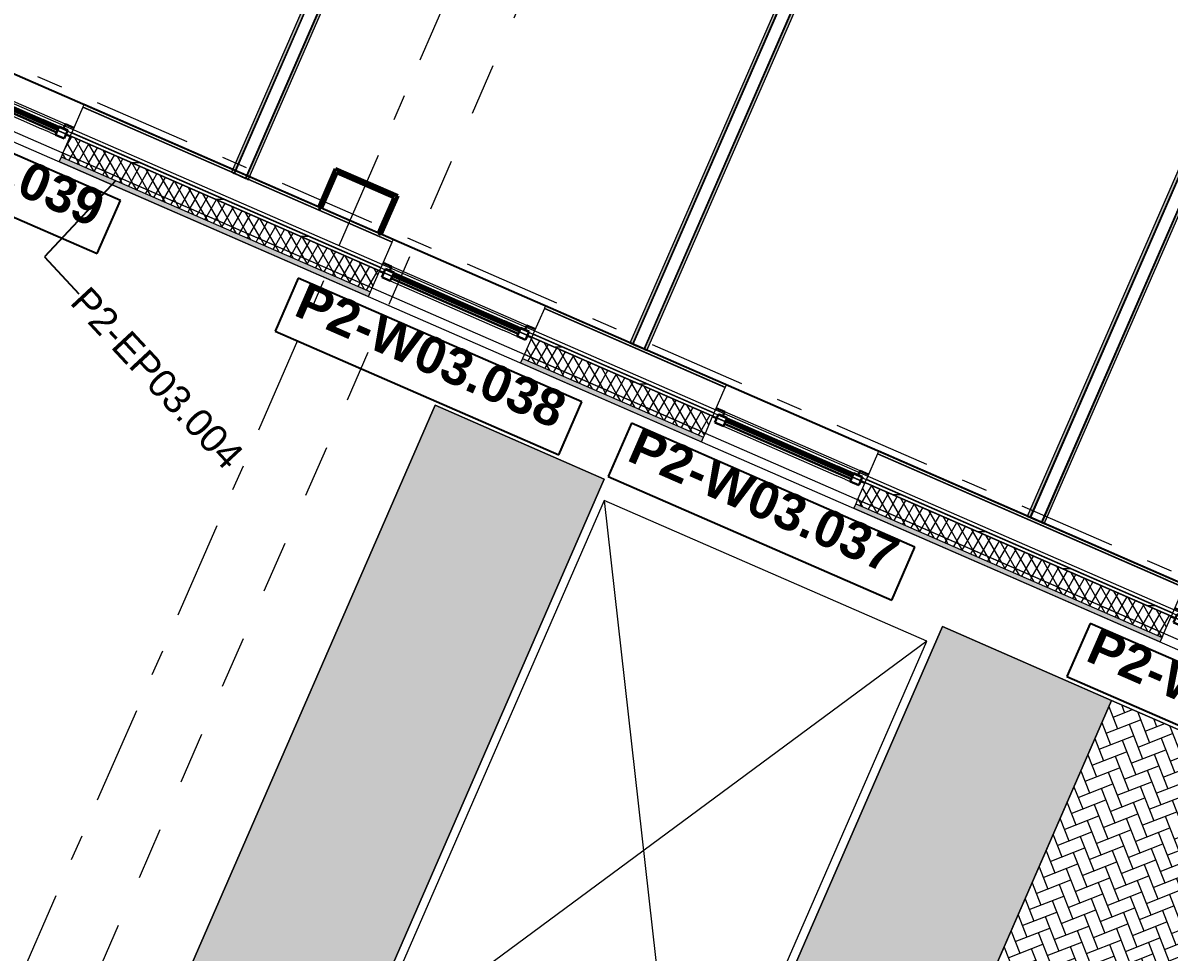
# Model space of a CAD drawing. Header units: millimetres. Extents: x -50172 to 90294, y -80883 to 25069.
# Drawn here: x -26916 to -20703, y -41278 to -36244 of the extents above; entities that cross this region are included whole.
import ezdxf
from ezdxf.enums import TextEntityAlignment as Align

# ---------------------------------------------------------------- set-up
doc = ezdxf.new("R2010")
doc.units = ezdxf.units.MM
doc.header["$MEASUREMENT"] = 0
doc.linetypes.add('Dashed', pattern=[564.444447, 282.222223, -282.222223])
doc.linetypes.add('Double Dashed', pattern=[1093.611073, 529.166651, -211.666656, 141.111112, -211.666656])
for name, color, linetype in [('A-20-M_Floor_Slab', 7, 'Continuous'), ('A-20-M_Roof', 7, 'Continuous'), ('A-20-M_Roof_Accessory', 7, 'Continuous'), ('A-25-M_Wall_Ext', 7, 'Continuous'), ('A-25-M_Wall_Int', 7, 'Continuous'), ('A-95-MC_Marker_Section_P2.Marker', 7, 'Continuous'), ('New_A-15-MG_Structural_Grid_Phase_2', 7, 'Continuous'), ('New_A-20-M_Floor_Slab', 7, 'Continuous'), ('New_A-20-M_Roof', 7, 'Continuous'), ('New_A-25-M_Wall_Ext', 7, 'Continuous'), ('New_A-25-M_Wall_Int', 7, 'Continuous'), ('New_ArchiCAD Window Markers', 7, 'Continuous'), ('New_ArchiCAD Windows', 7, 'Continuous')]:
    doc.layers.add(name, color=color, linetype=linetype)
for name, color, linetype, lineweight in [('A-20-M_Floor_Slab_Pen_No__87', 8, 'Continuous', 20), ('A-20-M_Roof_Accessory_Pen_No__1', 7, 'Continuous', 13), ('A-20-M_Roof_Accessory_Pen_No__150', 7, 'Continuous', 0), ('A-20-M_Roof_Accessory_Pen_No__89', 8, 'Continuous', 20), ('A-20-M_Roof_Pen_No__93', 8, 'Continuous', 13), ('A-25-M_Wall_Ext_Pen_No__87', 8, 'Continuous', 20), ('A-95-MC_Marker_Section_P2.Marker_Pen_No__1', 7, 'Continuous', 13), ('New_A-20-M_Floor_Slab_Pen_No__89', 8, 'Continuous', 20), ('New_A-20-M_Roof_Pen_No__92', 8, 'Continuous', 13), ('New_A-25-M_Curtain_Wall_Pen_No__85', 8, 'Continuous', 20), ('New_A-25-M_Wall_Ext_Pen_No__1', 7, 'Continuous', 13), ('New_A-25-M_Wall_Ext_Pen_No__87', 8, 'Continuous', 20), ('New_A-25-M_Wall_Int_Pen_No__1', 7, 'Continuous', 13), ('New_ArchiCAD Window Markers_Pen_No__1', 7, 'Continuous', 13), ('New_ArchiCAD Window Markers_Pen_No__5', 7, 'Continuous', 25), ('New_ArchiCAD Windows_Pen_No__1', 7, 'Continuous', 13), ('New_ArchiCAD Windows_Pen_No__101', 252, 'Continuous', 15), ('New_ArchiCAD Windows_Pen_No__3', 7, 'Continuous', 18)]:
    doc.layers.add(name, color=color, linetype=linetype, lineweight=lineweight)
for name, color, linetype, lineweight, true_color in [('A-20-M_Roof_Accessory_Pen_No__81', 7, 'Continuous', 20, 0x6a6a6a), ('A-25-M_Wall_Int_Pen_No__107', 7, 'Continuous', 15, 0xa6a6a6), ('A-25-M_Wall_Int_Pen_No__27', 7, 'Continuous', 50, 0x2a2a2a), ('New_A-15-MG_Structural_Grid_Phase_2_Pen_No__222', 7, 'Continuous', 13, 0x65af33), ('New_A-25-M_Curtain_Wall_Pen_No__46', 7, 'Continuous', 35, 0x444444), ('New_A-25-M_Wall_Ext_Pen_No__107', 7, 'Continuous', 15, 0xa6a6a6), ('New_A-25-M_Wall_Int_Pen_No__107', 7, 'Continuous', 15, 0xa6a6a6), ('New_ArchiCAD Windows_Pen_No__23', 7, 'Continuous', 30, 0x2a2a2a)]:
    doc.layers.add(name, color=color, linetype=linetype, lineweight=lineweight, true_color=true_color)
doc.styles.add('GENERATED_STYLE_1', font='')
doc.styles.add('GENERATED_STYLE_4', font='')
doc.styles.get('GENERATED_STYLE_1').set_extended_font_data('Arial', bold=True)
doc.styles.get('GENERATED_STYLE_4').set_extended_font_data('Swis721 BT')
doc.dimstyles.new('GENERATED_STYLE__2', dxfattribs={"dimtxt": 0.18, "dimasz": 273.6, "dimexe": 0.18, "dimexo": 0.0625, "dimgap": 0.09, "dimtad": 0, "dimtih": 1, "dimtoh": 1, "dimdec": 4, "dimzin": 0, "dimdsep": 46, "dimcen": 0.09, "dimadec": 0, "dimazin": 0, "dimtfac": 1, "dimtdec": 4, "dimtmove": 0, "dimatfit": 3, "dimldrblk": 'ARROWHEAD_5', "dimfxl": 1, "dimtolj": 1, "dimtzin": 0, "dimarcsym": 0})
pattern_1 = [(60, (0, 0), (-43.30127, 25), []), (120, (0, 0), (43.30127, 25), [])]
pattern_2 = [(0, (0, 0), (0, 200), [])]
pattern_3 = [(336.4404, (0, 0), (69.2305, 158.76755), [0, -100]), (336.4404, (80.45, 59.4), (69.2305, 158.76755), [0, -100])]

# ---------------------------------------------------------------- blocks, each defined once
blk = doc.blocks.new('Wall_2_1', base_point=(-34937.8, -33412.1))
at = {"layer": 'New_A-25-M_Wall_Ext_Pen_No__87', "linetype": 'Continuous', "flags": 128}
for points in [[(-34912.9, -33423), (-17600.4, -40972.1)], [(-17577.1, -40612.5), (-33876.9, -33505)]]:
    blk.add_lwpolyline(points, dxfattribs=at)
blk = doc.blocks.new('Wall_3_1', base_point=(-17643.4, -40787.5))
at = {"layer": 'A-20-M_Floor_Slab_Pen_No__87', "linetype": 'Continuous', "flags": 128}
for points in [[(-17733.3, -40748.4), (-33951.6, -33676.4)], [(-33991.6, -33768), (-17775.1, -40839.2)]]:
    blk.add_lwpolyline(points, dxfattribs=at)
blk = doc.blocks.new('Roof_12_1', base_point=(-44546.7, -52585.4))
at = {"layer": 'New_A-20-M_Roof_Pen_No__92', "linetype": 'Continuous', "flags": 128}
blk.add_lwpolyline([(-34823, -33296.4), (-17656.9, -40781.7)], dxfattribs=at)
blk = doc.blocks.new('Slab_3_1', base_point=(-21949.4, -20986.7))
at = {"layer": 'New_A-20-M_Floor_Slab_Pen_No__89', "linetype": 'Continuous', "flags": 128}
blk.add_lwpolyline([(-11116.4, -10905.7), (-21949.5, -20986.6), (-21949.4, -20986.7), (-35033.8, -33162.5), (-17609.3, -40760.4), (-18787.3, -43462.1), (-15131, -45056.4), (-14775, -44240), (-9869.7, -46379), (-11500.5, -50118.9), (-7078.3, -52047.2), (-5877, -49292.3), (-6005.4, -49236.4), (-8439.1, -48175.2), (-7170.1, -45265.1), (-4736.4, -46326.4), (-4347.2, -46496.1), (12486.7, -53836.5)], dxfattribs=at)
blk = doc.blocks.new('Slab_9_1', base_point=(-25087.1, -41863.6))
at = {"layer": 'A-20-M_Roof_Accessory_Pen_No__89', "linetype": 'Continuous', "flags": 128}
blk.add_lwpolyline([(-25087.1, -41863.6), (-23338.2, -42626.2), (-22015.9, -39594), (-23764.9, -38831.3)], close=True, dxfattribs=at)
blk = doc.blocks.new('Wall_123_1', base_point=(-24073.4, -33377))
at = {"layer": 'New_A-25-M_Wall_Int_Pen_No__107', "linetype": 'Continuous'}
for points in [[(-24165, -33337.1), (-25786, -37053.7), (-25772.3, -37059.7), (-24151.3, -33343.1)], [(-24087.1, -33371), (-25708.1, -37087.7), (-25694.4, -37093.7), (-24073.4, -33377)]]:
    blk.add_hatch(color=256, dxfattribs=at).paths.add_polyline_path(points)
at = {"layer": 'New_A-25-M_Wall_Int_Pen_No__107', "linetype": 'Continuous', "lineweight": 0, "true_color": 0x535353}
for points in [[(-24151.3, -33343.1), (-25772.3, -37059.7), (-25769.5, -37060.9), (-24148.5, -33344.3)], [(-24089.9, -33369.8), (-25710.9, -37086.5), (-25708.1, -37087.7), (-24087.1, -33371)]]:
    blk.add_hatch(color=251, dxfattribs=at).paths.add_polyline_path(points)
at = {"layer": 'New_A-25-M_Wall_Int_Pen_No__1', "linetype": 'Continuous'}
for p, q in [((-24151.3, -33343.1), (-25772.3, -37059.7)), ((-24148.5, -33344.3), (-25769.5, -37060.9)), ((-24089.9, -33369.8), (-25710.9, -37086.5)), ((-24087.1, -33371), (-25708.1, -37087.7))]:
    blk.add_line(p, q, dxfattribs=at)
at = {"layer": 'New_A-25-M_Wall_Int_Pen_No__1', "linetype": 'Continuous', "flags": 128}
for points in [[(-24165, -33337.1), (-25786, -37053.7)], [(-25694.4, -37093.7), (-24073.4, -33377)], [(-25786, -37053.7), (-25772.3, -37059.7)], [(-25772.3, -37059.7), (-25769.5, -37060.9)], [(-25769.5, -37060.9), (-25710.9, -37086.5)], [(-25710.9, -37086.5), (-25708.1, -37087.7)], [(-25708.1, -37087.7), (-25694.4, -37093.7)]]:
    blk.add_lwpolyline(points, dxfattribs=at)
blk = doc.blocks.new('Wall_124_1', base_point=(-21919.5, -34316.4))
at = {"layer": 'New_A-25-M_Wall_Int_Pen_No__107', "linetype": 'Continuous'}
for points in [[(-22011.2, -34276.4), (-23626.1, -37979.1), (-23612.4, -37985.1), (-21997.4, -34282.4)], [(-21933.3, -34310.4), (-23548.2, -38013.1), (-23534.5, -38019.1), (-21919.5, -34316.4)]]:
    blk.add_hatch(color=256, dxfattribs=at).paths.add_polyline_path(points)
at = {"layer": 'New_A-25-M_Wall_Int_Pen_No__107', "linetype": 'Continuous', "lineweight": 0, "true_color": 0x535353}
for points in [[(-21997.4, -34282.4), (-23612.4, -37985.1), (-23609.6, -37986.3), (-21994.7, -34283.6)], [(-21936, -34309.2), (-23551, -38011.9), (-23548.2, -38013.1), (-21933.3, -34310.4)]]:
    blk.add_hatch(color=251, dxfattribs=at).paths.add_polyline_path(points)
at = {"layer": 'New_A-25-M_Wall_Int_Pen_No__1', "linetype": 'Continuous'}
for p, q in [((-21997.4, -34282.4), (-23612.4, -37985.1)), ((-21994.7, -34283.6), (-23609.6, -37986.3)), ((-21936, -34309.2), (-23551, -38011.9)), ((-21933.3, -34310.4), (-23548.2, -38013.1))]:
    blk.add_line(p, q, dxfattribs=at)
at = {"layer": 'New_A-25-M_Wall_Int_Pen_No__1', "linetype": 'Continuous', "flags": 128}
for points in [[(-22011.2, -34276.4), (-23626.1, -37979.1)], [(-23534.5, -38019.1), (-21919.5, -34316.4)], [(-23626.1, -37979.1), (-23612.4, -37985.1)], [(-23612.4, -37985.1), (-23609.6, -37986.3)], [(-23609.6, -37986.3), (-23551, -38011.9)], [(-23551, -38011.9), (-23548.2, -38013.1)], [(-23548.2, -38013.1), (-23534.5, -38019.1)]]:
    blk.add_lwpolyline(points, dxfattribs=at)
blk = doc.blocks.new('Wall_125_1', base_point=(-19765.3, -35256))
at = {"layer": 'New_A-25-M_Wall_Int_Pen_No__107', "linetype": 'Continuous'}
for points in [[(-19857, -35216), (-21471.8, -38918.5), (-21458, -38924.5), (-19843.2, -35222)], [(-19779, -35250), (-21393.9, -38952.5), (-21380.1, -38958.5), (-19765.3, -35256)]]:
    blk.add_hatch(color=256, dxfattribs=at).paths.add_polyline_path(points)
at = {"layer": 'New_A-25-M_Wall_Int_Pen_No__107', "linetype": 'Continuous', "lineweight": 0, "true_color": 0x535353}
for points in [[(-19843.2, -35222), (-21458, -38924.5), (-21455.3, -38925.7), (-19840.5, -35223.2)], [(-19781.8, -35248.8), (-21396.6, -38951.3), (-21393.9, -38952.5), (-19779, -35250)]]:
    blk.add_hatch(color=251, dxfattribs=at).paths.add_polyline_path(points)
at = {"layer": 'New_A-25-M_Wall_Int_Pen_No__1', "linetype": 'Continuous'}
for p, q in [((-19843.2, -35222), (-21458, -38924.5)), ((-19840.5, -35223.2), (-21455.3, -38925.7)), ((-19781.8, -35248.8), (-21396.6, -38951.3)), ((-19779, -35250), (-21393.9, -38952.5))]:
    blk.add_line(p, q, dxfattribs=at)
at = {"layer": 'New_A-25-M_Wall_Int_Pen_No__1', "linetype": 'Continuous', "flags": 128}
for points in [[(-19857, -35216), (-21471.8, -38918.5)], [(-21380.1, -38958.5), (-19765.3, -35256)], [(-21471.8, -38918.5), (-21458, -38924.5)], [(-21458, -38924.5), (-21455.3, -38925.7)], [(-21455.3, -38925.7), (-21396.6, -38951.3)], [(-21396.6, -38951.3), (-21393.9, -38952.5)], [(-21393.9, -38952.5), (-21380.1, -38958.5)]]:
    blk.add_lwpolyline(points, dxfattribs=at)
blk = doc.blocks.new('Wall_304_1', base_point=(-24904.1, -37189.7))
at = {"layer": 'A-25-M_Wall_Int_Pen_No__107', "linetype": 'Continuous'}
blk.add_hatch(color=256, dxfattribs=at).paths.add_polyline_path([(-24904.1, -37189.7), (-24988.9, -37384), (-24975.1, -37390), (-24884.4, -37181.9)])
at = {"layer": 'A-25-M_Wall_Int_Pen_No__27', "linetype": 'Continuous', "flags": 128}
for points in [[(-24904.1, -37189.7), (-24988.9, -37384)], [(-24975.1, -37390), (-24884.4, -37181.9)], [(-24988.9, -37384), (-24975.1, -37390)]]:
    blk.add_lwpolyline(points, dxfattribs=at)
blk = doc.blocks.new('Wall_305_1', base_point=(-24904.1, -37189.7))
at = {"layer": 'A-25-M_Wall_Int_Pen_No__107', "linetype": 'Continuous'}
blk.add_hatch(color=256, dxfattribs=at).paths.add_polyline_path([(-24884.4, -37181.9), (-25221.6, -37034.9), (-25213.8, -37054.6), (-24904.1, -37189.7)])
at = {"layer": 'A-25-M_Wall_Int_Pen_No__27', "linetype": 'Continuous', "flags": 128}
for points in [[(-24884.4, -37181.9), (-25221.6, -37034.9)], [(-25213.8, -37054.6), (-24904.1, -37189.7)]]:
    blk.add_lwpolyline(points, dxfattribs=at)
blk = doc.blocks.new('Wall_306_1', base_point=(-25213.8, -37054.6))
at = {"layer": 'A-25-M_Wall_Int_Pen_No__107', "linetype": 'Continuous'}
blk.add_hatch(color=256, dxfattribs=at).paths.add_polyline_path([(-25221.6, -37034.9), (-25312.7, -37243.7), (-25298.9, -37249.7), (-25213.8, -37054.6)])
at = {"layer": 'A-25-M_Wall_Int_Pen_No__27', "linetype": 'Continuous', "flags": 128}
for points in [[(-25221.6, -37034.9), (-25312.7, -37243.7)], [(-25298.9, -37249.7), (-25213.8, -37054.6)], [(-25312.7, -37243.7), (-25298.9, -37249.7)]]:
    blk.add_lwpolyline(points, dxfattribs=at)
blk = doc.blocks.new('Wall_434_1', base_point=(-34736.4, -33314.5))
at = {"layer": 'A-25-M_Wall_Ext_Pen_No__87', "linetype": 'Continuous', "flags": 128}
for points in [[(-17578.7, -40616.1), (-33878.4, -33508.6)], [(-33944.4, -33659.9), (-17644.6, -40767.4)]]:
    blk.add_lwpolyline(points, dxfattribs=at)
blk = doc.blocks.new('Morph_5_1')
at = {"layer": 'A-20-M_Roof_Pen_No__93', "linetype": 'Continuous', "flags": 128}
blk.add_lwpolyline([(-34825, -33295.5), (-17651.8, -40783.9)], dxfattribs=at)
blk = doc.blocks.new('ARROWHEAD_5')
at = {"color": 0, "linetype": 'Continuous', "lineweight": 0}
blk.add_line((0, 0), (-1, 0), dxfattribs=at)
blk.add_solid([(-1, 0.2679), (0, 0), (-1, -0.2679), (-1, 0.2679)], dxfattribs=at)
blk = doc.blocks.new('Window 19_20')
at = {"layer": 'New_ArchiCAD Windows_Pen_No__1', "linetype": 'Continuous'}
for p, q in [((-450, 123), (-450, 150)), ((450, 150), (450, 123)), ((-450, 98), (-450, 123)), ((-450, 0), (-450, 98)), ((450, 123), (450, 98)), ((450, 98), (450, 0)), ((-450, -2), (-450, 0)), ((-450, -20), (-450, -2)), ((-450, -22), (-450, -20)), ((-450, -172), (-450, -22)), ((450, 0), (450, -2)), ((450, -2), (450, -20)), ((450, -20), (450, -22)), ((450, -22), (450, -172)), ((-450, -174), (-450, -172)), ((-450, -189), (-450, -174)), ((450, -172), (450, -174)), ((450, -174), (450, -189))]:
    blk.add_line(p, q, dxfattribs=at)
at = {"layer": 'New_ArchiCAD Windows_Pen_No__101', "linetype": 'Continuous'}
for p, q in [((-342, 25), (-373.9, 25)), ((375, 25), (-290.9, 25)), ((-400, -50), (400, -50)), ((375, -25), (-279.9, -25))]:
    blk.add_line(p, q, dxfattribs=at)
at = {"layer": 'New_ArchiCAD Windows_Pen_No__23', "linetype": 'Continuous'}
for p, q in [((-450, 0), (-425, 0)), ((-425, -25), (-425, 25)), ((-425, 25), (-375, 25)), ((-375, 25), (-375, -25)), ((-375, 10), (375, 10)), ((375, -25), (375, 25)), ((375, 25), (425, 25)), ((425, 25), (425, -25)), ((425, 0), (450, 0)), ((-400, -50), (-450, -50)), ((-375, -25), (-425, -25)), ((-400, -25), (-400, -50)), ((375, -10), (-375, -10)), ((425, -25), (375, -25)), ((400, -50), (400, -25)), ((450, -50), (400, -50))]:
    blk.add_line(p, q, dxfattribs=at)
at = {"layer": 'New_ArchiCAD Windows_Pen_No__3', "linetype": 'Continuous'}
for p, q in [((-375, 25), (-373.9, 25)), ((-342, 25), (-290.9, 25)), ((-375, -25), (-279.9, -25))]:
    blk.add_line(p, q, dxfattribs=at)
blk = doc.blocks.new('Window Stamp 18_18')
at = {"layer": 'New_ArchiCAD Window Markers_Pen_No__5', "linetype": 'Continuous'}
for p, q in [((838.5, -399), (-838.5, -399)), ((-838.5, -399), (-838.5, -713.3)), ((838.5, -713.3), (838.5, -399)), ((-838.5, -713.3), (838.5, -713.3)), ((-838.5, -713.3), (838.5, -713.3))]:
    blk.add_line(p, q, dxfattribs=at)
at = {"layer": 'New_ArchiCAD Window Markers_Pen_No__1', "style": 'GENERATED_STYLE_1'}
blk.add_attdef('AC_WIDO_ID', text='', height=200, dxfattribs=at).set_placement((-762.3, -648.1), align=Align.BOTTOM_LEFT)
blk = doc.blocks.new('Window 19_21')
at = {"layer": 'New_ArchiCAD Windows_Pen_No__1', "linetype": 'Continuous'}
for p, q in [((-450, 123), (-450, 150)), ((450, 150), (450, 123)), ((-450, 98), (-450, 123)), ((-450, 0), (-450, 98)), ((450, 123), (450, 98)), ((450, 98), (450, 0)), ((450, 0), (450, -2)), ((-450, -2), (-450, 0)), ((-450, -20), (-450, -2)), ((-450, -22), (-450, -20)), ((-450, -172), (-450, -22)), ((450, -2), (450, -20)), ((450, -20), (450, -22)), ((450, -22), (450, -172)), ((-450, -174), (-450, -172)), ((-450, -189), (-450, -174)), ((450, -172), (450, -174)), ((450, -174), (450, -189))]:
    blk.add_line(p, q, dxfattribs=at)
at = {"layer": 'New_ArchiCAD Windows_Pen_No__101', "linetype": 'Continuous'}
for p, q in [((-342, 25), (-373.9, 25)), ((375, 25), (-290.9, 25)), ((-400, -50), (400, -50)), ((375, -25), (-279.9, -25))]:
    blk.add_line(p, q, dxfattribs=at)
at = {"layer": 'New_ArchiCAD Windows_Pen_No__23', "linetype": 'Continuous'}
for p, q in [((-450, 0), (-425, 0)), ((-425, -25), (-425, 25)), ((-425, 25), (-375, 25)), ((-375, 25), (-375, -25)), ((-375, 10), (375, 10)), ((375, -25), (375, 25)), ((375, 25), (425, 25)), ((425, 25), (425, -25)), ((425, 0), (450, 0)), ((-400, -50), (-450, -50)), ((-375, -25), (-425, -25)), ((-400, -25), (-400, -50)), ((375, -10), (-375, -10)), ((425, -25), (375, -25)), ((400, -50), (400, -25)), ((450, -50), (400, -50))]:
    blk.add_line(p, q, dxfattribs=at)
at = {"layer": 'New_ArchiCAD Windows_Pen_No__3', "linetype": 'Continuous'}
for p, q in [((-375, 25), (-373.9, 25)), ((-342, 25), (-290.9, 25)), ((-375, -25), (-279.9, -25))]:
    blk.add_line(p, q, dxfattribs=at)
blk = doc.blocks.new('Window 19_22')
at = {"layer": 'New_ArchiCAD Windows_Pen_No__1', "linetype": 'Continuous'}
for p, q in [((-450, 123), (-450, 150)), ((450, 150), (450, 123)), ((-450, 98), (-450, 123)), ((-450, 0), (-450, 98)), ((450, 123), (450, 98)), ((450, 98), (450, 0)), ((-450, -2), (-450, 0)), ((-450, -20), (-450, -2)), ((-450, -22), (-450, -20)), ((-450, -172), (-450, -22)), ((450, 0), (450, -2)), ((450, -2), (450, -20)), ((450, -20), (450, -22)), ((450, -22), (450, -172)), ((-450, -174), (-450, -172)), ((-450, -189), (-450, -174)), ((450, -172), (450, -174)), ((450, -174), (450, -189))]:
    blk.add_line(p, q, dxfattribs=at)
at = {"layer": 'New_ArchiCAD Windows_Pen_No__101', "linetype": 'Continuous'}
for p, q in [((-342, 25), (-373.9, 25)), ((375, 25), (-290.9, 25)), ((-400, -50), (400, -50)), ((375, -25), (-279.9, -25))]:
    blk.add_line(p, q, dxfattribs=at)
at = {"layer": 'New_ArchiCAD Windows_Pen_No__23', "linetype": 'Continuous'}
for p, q in [((-450, 0), (-425, 0)), ((-425, -25), (-425, 25)), ((-425, 25), (-375, 25)), ((-375, 25), (-375, -25)), ((-375, 10), (375, 10)), ((375, -25), (375, 25)), ((375, 25), (425, 25)), ((425, 25), (425, -25)), ((425, 0), (450, 0)), ((-400, -50), (-450, -50)), ((-375, -25), (-425, -25)), ((-400, -25), (-400, -50)), ((375, -10), (-375, -10)), ((425, -25), (375, -25)), ((400, -50), (400, -25)), ((450, -50), (400, -50))]:
    blk.add_line(p, q, dxfattribs=at)
at = {"layer": 'New_ArchiCAD Windows_Pen_No__3', "linetype": 'Continuous'}
for p, q in [((-375, 25), (-373.9, 25)), ((-342, 25), (-290.9, 25)), ((-375, -25), (-279.9, -25))]:
    blk.add_line(p, q, dxfattribs=at)
blk = doc.blocks.new('Window 19_24')
at = {"layer": 'New_ArchiCAD Windows_Pen_No__1', "linetype": 'Continuous'}
for p, q in [((-450, 123), (-450, 150)), ((450, 150), (450, 123)), ((-450, 98), (-450, 123)), ((-450, 0), (-450, 98)), ((450, 123), (450, 98)), ((450, 98), (450, 0)), ((450, 0), (450, -2)), ((-450, -2), (-450, 0)), ((-450, -20), (-450, -2)), ((-450, -22), (-450, -20)), ((-450, -172), (-450, -22)), ((450, -2), (450, -20)), ((450, -20), (450, -22)), ((450, -22), (450, -172)), ((-450, -174), (-450, -172)), ((-450, -189), (-450, -174)), ((450, -172), (450, -174)), ((450, -174), (450, -189))]:
    blk.add_line(p, q, dxfattribs=at)
at = {"layer": 'New_ArchiCAD Windows_Pen_No__101', "linetype": 'Continuous'}
for p, q in [((-342, 25), (-373.9, 25)), ((375, 25), (-290.9, 25)), ((-400, -50), (400, -50)), ((375, -25), (-279.9, -25))]:
    blk.add_line(p, q, dxfattribs=at)
at = {"layer": 'New_ArchiCAD Windows_Pen_No__23', "linetype": 'Continuous'}
for p, q in [((-450, 0), (-425, 0)), ((-425, -25), (-425, 25)), ((-425, 25), (-375, 25)), ((-375, 25), (-375, -25)), ((-375, 10), (375, 10)), ((375, -25), (375, 25)), ((375, 25), (425, 25)), ((425, 25), (425, -25)), ((425, 0), (450, 0)), ((-400, -50), (-450, -50)), ((-375, -25), (-425, -25)), ((-400, -25), (-400, -50)), ((375, -10), (-375, -10)), ((425, -25), (375, -25)), ((400, -50), (400, -25)), ((450, -50), (400, -50))]:
    blk.add_line(p, q, dxfattribs=at)
at = {"layer": 'New_ArchiCAD Windows_Pen_No__3', "linetype": 'Continuous'}
for p, q in [((-375, 25), (-373.9, 25)), ((-342, 25), (-290.9, 25)), ((-375, -25), (-279.9, -25))]:
    blk.add_line(p, q, dxfattribs=at)
blk = doc.blocks.new('Wall_482_1', base_point=(-34964.8, -33400.4))
at = {"layer": 'New_A-25-M_Wall_Ext_Pen_No__107', "linetype": 'Continuous', "lineweight": 0, "true_color": 0x535353}
for points in [[(-26591.3, -36700.4), (-24914.5, -37431.5), (-24913.7, -37429.7), (-26590.5, -36698.5)], [(-26652.1, -36839.7), (-24975.3, -37570.9), (-24974.5, -37569), (-26651.3, -36837.9)], [(-24089.5, -37791.3), (-23109, -38218.8), (-23108.2, -38217), (-24088.7, -37789.4)], [(-24150.3, -37930.6), (-23169.7, -38358.2), (-23168.9, -38356.3), (-24149.5, -37928.8)], [(-22284, -38578.6), (-20623.1, -39302.8), (-20622.3, -39301), (-22283.2, -38576.7)], [(-22344.7, -38717.9), (-20683.8, -39442.2), (-20683, -39440.3), (-22343.9, -38716.1)]]:
    blk.add_hatch(color=251, dxfattribs=at).paths.add_polyline_path(points)
at = {"layer": 'New_A-25-M_Wall_Ext_Pen_No__107', "linetype": 'Continuous'}
h = blk.add_hatch(dxfattribs=at)
h.set_pattern_fill('Plaster_0001', color=256, style=0, pattern_type=2)
h.set_pattern_definition(pattern_3)
h.paths.add_polyline_path([(-26590.5, -36698.5), (-24913.7, -37429.7), (-24907.7, -37416), (-26584.5, -36684.8)])
h = blk.add_hatch(dxfattribs=at)
h.set_pattern_fill('Plywood_0001', color=256, style=0, pattern_type=2)
h.set_pattern_definition(pattern_2)
h.paths.add_polyline_path([(-26659.3, -36856.2), (-24982.5, -37587.4), (-24975.3, -37570.9), (-26652.1, -36839.7)])
h = blk.add_hatch(dxfattribs=at)
h.set_pattern_fill('Batt_Insulation_0001', color=256, style=0, pattern_type=2)
h.set_pattern_definition(pattern_1)
h.paths.add_polyline_path([(-26699.2, -36947.9), (-25022.4, -37679), (-24982.5, -37587.4), (-26659.3, -36856.2)])
h = blk.add_hatch(dxfattribs=at)
h.set_pattern_fill('Batt_Insulation_0001', color=256, style=0, pattern_type=2)
h.set_pattern_definition(pattern_1)
h.paths.add_polyline_path([(-26709.2, -36970.8), (-25032.4, -37701.9), (-25022.4, -37679), (-26699.2, -36947.9)])
for points in [[(-26720, -36995.5), (-25043.2, -37726.7), (-25032.4, -37701.9), (-26709.2, -36970.8)], [(-24218.2, -38086.4), (-23237.7, -38514), (-23226.9, -38489.3), (-24207.4, -38061.7)], [(-22412.7, -38873.7), (-20751.8, -39598), (-20741, -39573.2), (-22401.9, -38849)]]:
    blk.add_hatch(color=256, dxfattribs=at).paths.add_polyline_path(points)
h = blk.add_hatch(dxfattribs=at)
h.set_pattern_fill('Plaster_0001', color=256, style=0, pattern_type=2)
h.set_pattern_definition(pattern_3)
h.paths.add_polyline_path([(-24088.7, -37789.4), (-23108.2, -38217), (-23102.2, -38203.3), (-24082.7, -37775.7)])
h = blk.add_hatch(dxfattribs=at)
h.set_pattern_fill('Batt_Insulation_0001', color=256, style=0, pattern_type=2)
h.set_pattern_definition(pattern_1)
h.paths.add_polyline_path([(-24197.4, -38038.8), (-23216.9, -38466.3), (-23176.9, -38374.7), (-24157.5, -37947.1)])
h = blk.add_hatch(dxfattribs=at)
h.set_pattern_fill('Plywood_0001', color=256, style=0, pattern_type=2)
h.set_pattern_definition(pattern_2)
h.paths.add_polyline_path([(-24157.5, -37947.1), (-23176.9, -38374.7), (-23169.7, -38358.2), (-24150.3, -37930.6)])
h = blk.add_hatch(dxfattribs=at)
h.set_pattern_fill('Batt_Insulation_0001', color=256, style=0, pattern_type=2)
h.set_pattern_definition(pattern_1)
h.paths.add_polyline_path([(-24207.4, -38061.7), (-23226.9, -38489.3), (-23216.9, -38466.3), (-24197.4, -38038.8)])
h = blk.add_hatch(dxfattribs=at)
h.set_pattern_fill('Plaster_0001', color=256, style=0, pattern_type=2)
h.set_pattern_definition(pattern_3)
h.paths.add_polyline_path([(-22283.2, -38576.7), (-20622.3, -39301), (-20616.3, -39287.2), (-22277.2, -38563)])
h = blk.add_hatch(dxfattribs=at)
h.set_pattern_fill('Batt_Insulation_0001', color=256, style=0, pattern_type=2)
h.set_pattern_definition(pattern_1)
h.paths.add_polyline_path([(-22391.9, -38826.1), (-20731, -39550.3), (-20691, -39458.7), (-22351.9, -38734.4)])
h = blk.add_hatch(dxfattribs=at)
h.set_pattern_fill('Plywood_0001', color=256, style=0, pattern_type=2)
h.set_pattern_definition(pattern_2)
h.paths.add_polyline_path([(-22351.9, -38734.4), (-20691, -39458.7), (-20683.8, -39442.2), (-22344.7, -38717.9)])
h = blk.add_hatch(dxfattribs=at)
h.set_pattern_fill('Batt_Insulation_0001', color=256, style=0, pattern_type=2)
h.set_pattern_definition(pattern_1)
h.paths.add_polyline_path([(-22401.9, -38849), (-20741, -39573.2), (-20731, -39550.3), (-22391.9, -38826.1)])
at = {"layer": 'New_A-25-M_Wall_Ext_Pen_No__1', "linetype": 'Continuous'}
for p, q in [((-26591.3, -36700.4), (-24914.5, -37431.5)), ((-26590.5, -36698.5), (-24913.7, -37429.7)), ((-26652.1, -36839.7), (-24975.3, -37570.9)), ((-26651.3, -36837.9), (-24974.5, -37569)), ((-26659.3, -36856.2), (-24982.5, -37587.4)), ((-26699.2, -36947.9), (-25022.4, -37679)), ((-26709.2, -36970.8), (-25032.4, -37701.9)), ((-24089.5, -37791.3), (-23109, -38218.8)), ((-24088.7, -37789.4), (-23108.2, -38217)), ((-24157.5, -37947.1), (-23176.9, -38374.7)), ((-24150.3, -37930.6), (-23169.7, -38358.2)), ((-24149.5, -37928.8), (-23168.9, -38356.3)), ((-24207.4, -38061.7), (-23226.9, -38489.3)), ((-24197.4, -38038.8), (-23216.9, -38466.3)), ((-22284, -38578.6), (-20623.1, -39302.8)), ((-22283.2, -38576.7), (-20622.3, -39301)), ((-22351.9, -38734.4), (-20691, -39458.7)), ((-22344.7, -38717.9), (-20683.8, -39442.2)), ((-22343.9, -38716.1), (-20683, -39440.3)), ((-22391.9, -38826.1), (-20731, -39550.3)), ((-22401.9, -38849), (-20741, -39573.2))]:
    blk.add_line(p, q, dxfattribs=at)
at = {"layer": 'New_A-25-M_Wall_Ext_Pen_No__1', "linetype": 'Continuous', "flags": 128}
for points in [[(-24907.7, -37416), (-26584.5, -36684.8)], [(-26720, -36995.5), (-25043.2, -37726.7)], [(-23102.2, -38203.3), (-24082.7, -37775.7)], [(-24218.2, -38086.4), (-23237.7, -38514)], [(-20616.3, -39287.2), (-22277.2, -38563)], [(-22412.7, -38873.7), (-20751.8, -39598)]]:
    blk.add_lwpolyline(points, dxfattribs=at)
at = {"layer": 'New_ArchiCAD Window Markers'}
ref = blk.add_blockref('Window Stamp 18_18', (-26997, -36504.9), dxfattribs=dict(at, rotation=336.4404115839911))
ref.add_attrib('AC_WIDO_ID', 'P2-W03.039', dxfattribs={"layer": 'New_ArchiCAD Window Markers_Pen_No__1', "color": 7, "height": 200, "rotation": 336.44041, "style": 'GENERATED_STYLE_1'}).set_placement((-27980.9, -36789), align=Align.BOTTOM_LEFT)
ref = blk.add_blockref('Window Stamp 18_18', (-24495.2, -37595.8), dxfattribs=dict(at, rotation=336.4404115839911))
ref.add_attrib('AC_WIDO_ID', 'P2-W03.038', dxfattribs={"layer": 'New_ArchiCAD Window Markers_Pen_No__1', "color": 7, "height": 200, "rotation": 336.44041, "style": 'GENERATED_STYLE_1'}).set_placement((-25479.1, -37879.9), align=Align.BOTTOM_LEFT)
ref = blk.add_blockref('Window Stamp 18_18', (-22689.7, -38383.1), dxfattribs=dict(at, rotation=336.4404115839911))
ref.add_attrib('AC_WIDO_ID', 'P2-W03.037', dxfattribs={"layer": 'New_ArchiCAD Window Markers_Pen_No__1', "color": 7, "height": 200, "rotation": 336.44041, "style": 'GENERATED_STYLE_1'}).set_placement((-23673.5, -38667), align=Align.BOTTOM_LEFT)
ref = blk.add_blockref('Window Stamp 18_18', (-20203.8, -39467.1), dxfattribs=dict(at, rotation=336.4404115839911))
ref.add_attrib('AC_WIDO_ID', 'P2-W03.036', dxfattribs={"layer": 'New_ArchiCAD Window Markers_Pen_No__1', "color": 7, "height": 200, "rotation": 336.44041, "style": 'GENERATED_STYLE_1'}).set_placement((-21187.7, -39751), align=Align.BOTTOM_LEFT)
at = {"layer": 'New_ArchiCAD Windows', "color": 251, "linetype": 'Continuous', "lineweight": 20, "true_color": 0x606060, "zscale": 1000, "rotation": 156.4404115839911}
for name, p in [('Window 19_20', (-27072.6, -36678.2)), ('Window 19_21', (-24570.8, -37769.1)), ('Window 19_22', (-22765.2, -38556.4)), ('Window 19_24', (-20279.3, -39640.4))]:
    blk.add_blockref(name, p, dxfattribs=at)
blk = doc.blocks.new('Standard grid marker_34')
at = {"layer": 'New_A-15-MG_Structural_Grid_Phase_2_Pen_No__222', "linetype": 'Double Dashed'}
blk.add_line((1316.9, 0), (57054.5, 0), dxfattribs=at)
at = {"layer": 'New_A-15-MG_Structural_Grid_Phase_2_Pen_No__222', "style": 'GENERATED_STYLE_4'}
for tag, p in [('AC_MarkerText_1_0', (-500, 43.4)), ('AC_MarkerText_1_1', (58871.4, 43.4))]:
    blk.add_attdef(tag, text='', height=350, rotation=180, dxfattribs=at).set_placement(p, align=Align.MIDDLE_CENTER)
blk = doc.blocks.new('Standard grid marker_40')
at = {"layer": 'New_A-15-MG_Structural_Grid_Phase_2_Pen_No__222', "linetype": 'Double Dashed'}
blk.add_line((18746, 0), (0, 0), dxfattribs=at)
at = {"layer": 'New_A-15-MG_Structural_Grid_Phase_2_Pen_No__222', "style": 'GENERATED_STYLE_4'}
for tag, p in [('AC_MarkerText_1_0', (-500, 41.2)), ('AC_MarkerText_1_1', (58742.4, 41.2))]:
    blk.add_attdef(tag, text='', height=350, rotation=270, dxfattribs=at).set_placement(p, align=Align.MIDDLE_CENTER)
blk = doc.blocks.new('Cutting Plane_7_1', base_point=(-15692.4, -10945.9))
at = {"layer": 'A-95-MC_Marker_Section_P2.Marker_Pen_No__1', "linetype": 'Dashed'}
blk.add_line((-20307.7, -27164.2), (-38549.4, -68998.4), dxfattribs=at)

msp = doc.modelspace()

# ---------------------------------------------------------------- hatches: boundary and pattern name
at = {"layer": 'A-20-M_Roof_Accessory_Pen_No__150', "linetype": 'Continuous'}
h = msp.add_hatch(dxfattribs=at)
h.set_pattern_fill('Brick_Floor___Laid_Flat__BB', color=256, style=0, pattern_type=2)
h.set_pattern_definition([(291.4404, (-27477.45, -45872.46), (249.454, 97.963), [201, -67]), (291.4404, (-27341.6, -46035.06), (249.454, 97.963), [201, -67]), (291.4404, (-27303.74, -45948.2), (249.454, 97.963), [201, -67]), (291.4404, (-27265.87, -45861.35), (249.454, 97.963), [201, -67]), (21.4404, (-27428.47, -45997.18), (-97.963, 249.454), [201, -67]), (21.4404, (-27390.6, -45910.33), (-97.963, 249.454), [201, -67]), (21.4404, (-27352.72, -45823.48), (-97.963, 249.454), [201, -67]), (21.4404, (-27216.88, -45986.07), (-97.963, 249.454), [201, -67])])
h.paths.add_polyline_path([(-24681.2, -38315.7), (-28678.2, -47482.2), (-27761.6, -47881.9), (-23764.5, -38715.4)])
h = msp.add_hatch(dxfattribs=at)
h.set_pattern_fill('Brick_Floor___Laid_Flat__BB', color=256, style=0, pattern_type=2)
h.set_pattern_definition([(291.4404, (-24556.56, -46621.27), (249.454, 97.963), [201, -67]), (291.4404, (-24420.73, -46783.87), (249.454, 97.963), [201, -67]), (291.4404, (-24382.85, -46697.02), (249.454, 97.963), [201, -67]), (291.4404, (-24344.98, -46610.17), (249.454, 97.963), [201, -67]), (21.4404, (-24507.58, -46746), (-97.963, 249.454), [201, -67]), (21.4404, (-24469.7, -46659.15), (-97.963, 249.454), [201, -67]), (21.4404, (-24431.84, -46572.3), (-97.963, 249.454), [201, -67]), (21.4404, (-24296, -46734.9), (-97.963, 249.454), [201, -67])])
h.paths.add_polyline_path([(-21931.3, -39514.8), (-25928.3, -48681.3), (-25011.6, -49081), (-21014.6, -39914.5)])
h = msp.add_hatch(dxfattribs=at)
h.set_pattern_fill('Brick_Floor___Laid_Flat__BB', color=256, style=0, pattern_type=2)
h.set_pattern_definition([(291.4404, (-21860.35, -43148.4), (249.454, 97.963), [201, -67]), (291.4404, (-21724.52, -43311), (249.454, 97.963), [201, -67]), (291.4404, (-21686.65, -43224.14), (249.454, 97.963), [201, -67]), (291.4404, (-21648.77, -43137.3), (249.454, 97.963), [201, -67]), (21.4404, (-21811.37, -43273.12), (-97.963, 249.454), [201, -67]), (21.4404, (-21773.5, -43186.27), (-97.963, 249.454), [201, -67]), (21.4404, (-21735.63, -43099.42), (-97.963, 249.454), [201, -67]), (21.4404, (-21599.8, -43262.02), (-97.963, 249.454), [201, -67])])
h.paths.add_polyline_path([(-21014.6, -39914.5), (-23839.9, -46393.8), (-22923.3, -46793.5), (-20098, -40314.2)])

# ---------------------------------------------------------------- linework, layer by layer
at = {"layer": 'A-20-M_Roof_Accessory_Pen_No__1', "linetype": 'Continuous', "flags": 128}
for points in [[(-24681.2, -38315.7), (-28678.2, -47482.2), (-27761.6, -47881.9), (-23764.5, -38715.4)], [(-21931.3, -39514.8), (-25928.3, -48681.3), (-25011.6, -49081), (-21014.6, -39914.5)], [(-21014.6, -39914.5), (-23839.9, -46393.8), (-22923.3, -46793.5), (-20098, -40314.2)]]:
    msp.add_lwpolyline(points, close=True, dxfattribs=at)
at = {"layer": 'A-20-M_Roof_Accessory_Pen_No__81', "linetype": 'Continuous', "flags": 128}
for points in [[(-24681.2, -38315.7), (-23764.5, -38715.4), (-27761.6, -47881.9), (-28678.2, -47482.2)], [(-21931.3, -39514.8), (-21014.6, -39914.5), (-25011.6, -49081), (-25928.3, -48681.3)], [(-21014.6, -39914.5), (-20098, -40314.2), (-22923.3, -46793.5), (-23839.9, -46393.8)]]:
    msp.add_lwpolyline(points, close=True, dxfattribs=at)
for points in [[(-23764.9, -38831.3), (-23338.2, -42626.2)], [(-22015.9, -39594), (-25087.1, -41863.6)]]:
    msp.add_lwpolyline(points, dxfattribs=at)

# ---------------------------------------------------------------- block references
at = {"layer": 'A-20-M_Floor_Slab', "color": 250, "lineweight": 50, "true_color": 0x2a2a2a}
msp.add_blockref('Wall_3_1', (-17643.4, -40787.5), dxfattribs=at)
at = {"layer": 'A-20-M_Roof', "linetype": 'Continuous', "lineweight": 0}
msp.add_blockref('Morph_5_1', (0, 0), dxfattribs=at)
at = {"layer": 'A-20-M_Roof_Accessory', "color": 8, "linetype": 'Continuous', "lineweight": 20}
msp.add_blockref('Slab_9_1', (-25087.1, -41863.6), dxfattribs=at)
at = {"layer": 'A-25-M_Wall_Ext', "color": 250, "lineweight": 50, "true_color": 0x2a2a2a}
msp.add_blockref('Wall_434_1', (-34736.4, -33314.5), dxfattribs=at)
at = {"layer": 'A-25-M_Wall_Int', "color": 250, "lineweight": 50, "true_color": 0x2a2a2a}
for name, p in [('Wall_306_1', (-25213.8, -37054.6)), ('Wall_305_1', (-24904.1, -37189.7)), ('Wall_304_1', (-24904.1, -37189.7))]:
    msp.add_blockref(name, p, dxfattribs=at)
at = {"layer": 'A-95-MC_Marker_Section_P2.Marker'}
msp.add_blockref('Cutting Plane_7_1', (-15692.4, -10945.9), dxfattribs=at)
at = {"layer": 'New_A-15-MG_Structural_Grid_Phase_2', "color": 8, "linetype": 'Continuous', "lineweight": 15, "zscale": 1000}
for name, p, rotation in [('Standard grid marker_40', (-30734.1, -50137), 66.44041158399293), ('Standard grid marker_34', (17283.6, -55774.3), 156.4404115839929)]:
    msp.add_blockref(name, p, dxfattribs=dict(at, rotation=rotation))
at = {"layer": 'New_A-20-M_Floor_Slab', "color": 8, "linetype": 'Continuous', "lineweight": 20}
msp.add_blockref('Slab_3_1', (-21949.4, -20986.7), dxfattribs=at)
at = {"layer": 'New_A-20-M_Roof', "color": 8, "linetype": 'Continuous', "lineweight": 13}
msp.add_blockref('Roof_12_1', (-44546.7, -52585.4), dxfattribs=at)
at = {"layer": 'New_A-25-M_Wall_Ext', "color": 250, "lineweight": 50, "true_color": 0x2a2a2a}
for name, p in [('Wall_482_1', (-34964.8, -33400.4)), ('Wall_2_1', (-34937.8, -33412.1))]:
    msp.add_blockref(name, p, dxfattribs=at)
at = {"layer": 'New_A-25-M_Wall_Int', "color": 250, "lineweight": 50, "true_color": 0x2a2a2a}
for name, p in [('Wall_123_1', (-24073.4, -33377)), ('Wall_124_1', (-21919.5, -34316.4)), ('Wall_125_1', (-19765.3, -35256))]:
    msp.add_blockref(name, p, dxfattribs=at)

# ---------------------------------------------------------------- texts
at = {"layer": 'New_A-25-M_Curtain_Wall_Pen_No__46', "linetype": 'Continuous', "insert": (-26612.9, -37712.1), "char_height": 150, "attachment_point": 4, "rotation": 312.93457, "style": 'GENERATED_STYLE_4'}
msp.add_mtext('\\A1;{\\fSwis721 BT|b0|i0|c0|p34;P2-EP03.004}', dxfattribs=at)

# ---------------------------------------------------------------- leaders
at = {"layer": 'New_A-25-M_Curtain_Wall_Pen_No__85', "linetype": 'Continuous', "annotation_type": 0, "has_hookline": 1, "hookline_direction": 0, "text_width": 1507.1, "horizontal_direction": (0.681163, -0.732132, 0)}
msp.add_leader([(-26412.1, -37097.3), (-26799.4, -37511.7), (-26613, -37712)], dimstyle='GENERATED_STYLE__2', dxfattribs=at)

doc.saveas('drawing.dxf')
